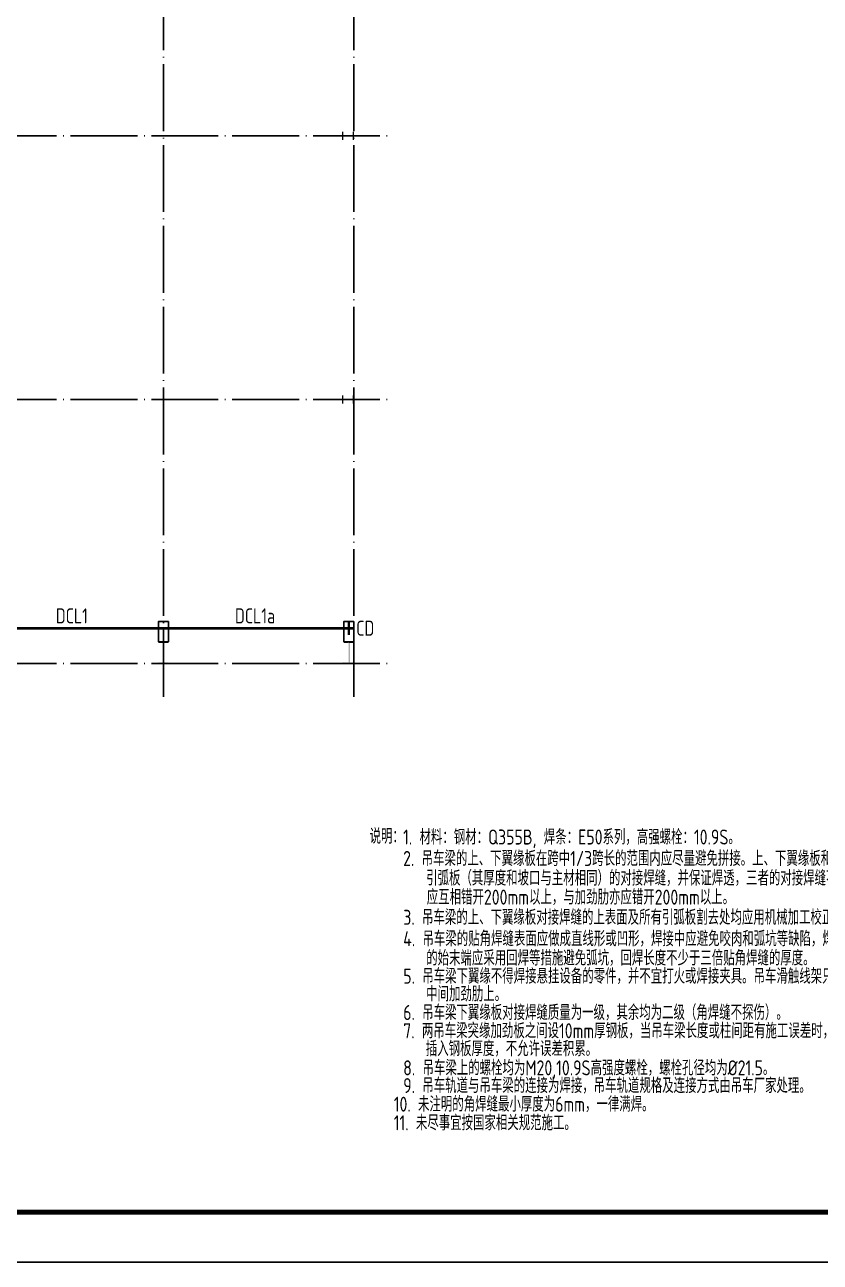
# Model space of a CAD drawing. Extents: x 9539573 to 9710259, y 1656270 to 2510207.
# Drawn here: x 9648755 to 9672570, y 2134257 to 2171314 of the extents above; entities that cross this region are included whole.
import ezdxf

# ---------------------------------------------------------------- set-up
doc = ezdxf.new("R2010")
doc.units = 0
doc.header["$LTSCALE"] = 1000
doc.header["$MEASUREMENT"] = 0
doc.linetypes.add('DASH', pattern=[0.35, 0.25, -0.1])
doc.linetypes.add('DOTE', pattern=[2.42, 2, -0.2, 0.02, -0.2])
for name, color, linetype in [('AXIS', 3, 'CONTINUOUS'), ('DCL', 6, 'CONTINUOUS'), ('DOTE', 8, 'DOTE'), ('PUB_TITLE', 4, 'CONTINUOUS'), ('柱', 2, 'CONTINUOUS')]:
    doc.layers.add(name, color=color, linetype=linetype)
doc.styles.add('TSSD_REIN', font='atssdeng.shx', dxfattribs={"width": 0.7, "bigfont": 'atssdchn.shx'})

msp = doc.modelspace()

# ---------------------------------------------------------------- hatches: boundary and pattern name
at = {"layer": '柱'}
for color, points in [(3, [(9658605, 2168110), (9658605, 2167870), (9658573, 2167870), (9658573, 2167978), (9658287, 2167978), (9658287, 2167870), (9658255, 2167870), (9658255, 2168110), (9658287, 2168110), (9658287, 2168002), (9658573, 2168002), (9658573, 2168110)]), (3, [(9658605, 2160210), (9658605, 2159970), (9658573, 2159970), (9658573, 2160078), (9658287, 2160078), (9658287, 2159970), (9658255, 2159970), (9658255, 2160210), (9658287, 2160210), (9658287, 2160102), (9658573, 2160102), (9658573, 2160210)]), (2, [(9653055, 2152190), (9652755, 2152190), (9652755, 2152222), (9652893, 2152222), (9652893, 2152808), (9652755, 2152808), (9652755, 2152840), (9653055, 2152840), (9653055, 2152808), (9652917, 2152808), (9652917, 2152222), (9653055, 2152222)]), (2, [(9658605, 2152190), (9658305, 2152190), (9658305, 2152222), (9658443, 2152222), (9658443, 2152808), (9658305, 2152808), (9658305, 2152840), (9658605, 2152840), (9658605, 2152808), (9658467, 2152808), (9658467, 2152222), (9658605, 2152222)])]:
    msp.add_hatch(color=color, dxfattribs=at).paths.add_polyline_path(points)

# ---------------------------------------------------------------- linework, layer by layer
at = {"layer": 'DCL', "ltscale": 0.05}
for points in [[(9652755, 2152840), (9653055, 2152840), (9653055, 2153440), (9652755, 2153440)], [(9658305, 2152840), (9658605, 2152840), (9658605, 2153440), (9658305, 2153440)]]:
    msp.add_lwpolyline(points, close=True, dxfattribs=at)
at = {"layer": 'DCL', "color": 5, "ltscale": 2, "const_width": 75}
msp.add_lwpolyline([(9658455, 2153440), (9658455, 2153040)], dxfattribs=at)
at = {"layer": 'DCL', "linetype": 'DASH', "ltscale": 2, "const_width": 75}
msp.add_lwpolyline([(9612405, 2153240), (9658605, 2153240)], dxfattribs=at)
at = {"layer": 'DOTE'}
for p, q in [((9652905, 2151190), (9652905, 2184790)), ((9658605, 2151190), (9658605, 2184790)), ((9611405, 2167990), (9659605, 2167990)), ((9611405, 2160090), (9659605, 2160090)), ((9611405, 2152190), (9659605, 2152190))]:
    msp.add_line(p, q, dxfattribs=at)
at = {"layer": 'PUB_TITLE'}
msp.add_lwpolyline([(9598809.4, 2134257.5), (9687909.4, 2134257.5), (9687909.4, 2197257.5), (9598809.4, 2197257.5)], close=True, dxfattribs=at)
at = {"layer": 'PUB_TITLE', "const_width": 150}
msp.add_lwpolyline([(9602559.4, 2135757.5), (9686409.4, 2135757.5), (9686409.4, 2195757.5), (9602559.4, 2195757.5)], close=True, dxfattribs=at)
at = {"layer": '柱', "color": 3, "const_width": 5}
for points in [[(9658605, 2168110), (9658605, 2167870), (9658573, 2167870), (9658573, 2167978), (9658287, 2167978), (9658287, 2167870), (9658255, 2167870), (9658255, 2168110), (9658287, 2168110), (9658287, 2168002), (9658573, 2168002), (9658573, 2168110)], [(9658605, 2160210), (9658605, 2159970), (9658573, 2159970), (9658573, 2160078), (9658287, 2160078), (9658287, 2159970), (9658255, 2159970), (9658255, 2160210), (9658287, 2160210), (9658287, 2160102), (9658573, 2160102), (9658573, 2160210)]]:
    msp.add_lwpolyline(points, close=True, dxfattribs=at)
at = {"layer": '柱', "color": 2, "const_width": 5}
for points in [[(9653055, 2152190), (9652755, 2152190), (9652755, 2152222), (9652893, 2152222), (9652893, 2152808), (9652755, 2152808), (9652755, 2152840), (9653055, 2152840), (9653055, 2152808), (9652917, 2152808), (9652917, 2152222), (9653055, 2152222)], [(9658605, 2152190), (9658305, 2152190), (9658305, 2152222), (9658443, 2152222), (9658443, 2152808), (9658305, 2152808), (9658305, 2152840), (9658605, 2152840), (9658605, 2152808), (9658467, 2152808), (9658467, 2152222), (9658605, 2152222)]]:
    msp.add_lwpolyline(points, close=True, dxfattribs=at)

# ---------------------------------------------------------------- texts
at = {"layer": 'AXIS', "linetype": 'ByBlock', "style": 'TSSD_REIN', "width": 0.8}
for s, p in [('说明：', (9659077.9, 2146788.2)), ('1. 材料：钢材：Q355B, 焊条：E50系列，高强螺栓：10.9S。', (9660080.9, 2146765.6)), ('2. 吊车梁的上、下翼缘板在跨中1/3跨长的范围内应尽量避免拼接。上、下翼缘板和腹板的拼接应采用加', (9660082.1, 2146123.8)), ('引弧板（其厚度和坡口与主材相同）的对接焊缝，并保证焊透，三者的对接焊缝不应设置在同一截面上，', (9660772.2, 2145536.1)), ('应互相错开200mm以上，与加劲肋亦应错开200mm以上。', (9660790.3, 2144965.5)), ('3. 吊车梁的上、下翼缘板对接焊缝的上表面及所有引弧板割去处均应用机械加工校正,使之与主体金属平整。', (9660086.8, 2144361)), ('4. 吊车梁的贴角焊缝表面应做成直线形或凹形，焊接中应避免咬肉和弧坑等缺陷，焊接加劲肋的贴角焊缝', (9660084.5, 2143720.5)), ('的始末端应采用回焊等措施避免弧坑，回焊长度不少于三倍贴角焊缝的厚度。', (9660773.3, 2143141.9)), ('5. 吊车梁下翼缘不得焊接悬挂设备的零件，并不宜打火或焊接夹具。吊车滑触线架只允许连接在吊车梁的', (9660086.3, 2142598.1)), ('中间加劲肋上。', (9660771.4, 2142066.1)), ('6. 吊车梁下翼缘板对接焊缝质量为一级，其余均为二级（角焊缝不探伤）。', (9660084.8, 2141510.2)), ('7. 两吊车梁突缘加劲板之间设10mm厚钢板，当吊车梁长度或柱间距有施工误差时，应在有误差处调整', (9660084.6, 2140963.5)), ('插入钢板厚度，不允许误差积累。', (9660760.7, 2140427.2)), ('8. 吊车梁上的螺栓均为M20,10.9S高强度螺栓，螺栓孔径均为%%C21.5。', (9660084.1, 2139853.4)), ('9. 吊车轨道与吊车梁的连接为焊接，吊车轨道规格及连接方式由吊车厂家处理。', (9660084.1, 2139322.3)), ('10. 未注明的角焊缝最小厚度为6mm，一律满焊。', (9659801.9, 2138765.9)), ('11. 未尽事宜按国家相关规范施工。', (9659801.9, 2138208.9))]:
    msp.add_text(s, height=450, dxfattribs=at).set_placement(p)
at = {"layer": 'DCL', "ltscale": 0.05, "style": 'TSSD_REIN', "width": 0.8}
for s, p in [('DCL1', (9649683, 2153388.6)), ('DCL1a', (9655047, 2153388.6))]:
    msp.add_text(s, height=450, dxfattribs=at).set_placement(p)
at = {"layer": 'DCL', "color": 5, "ltscale": 0.05, "style": 'TSSD_REIN', "width": 0.8}
msp.add_text('CD', height=450, dxfattribs=at).set_placement((9658677, 2153019.2))

doc.saveas('drawing.dxf')
